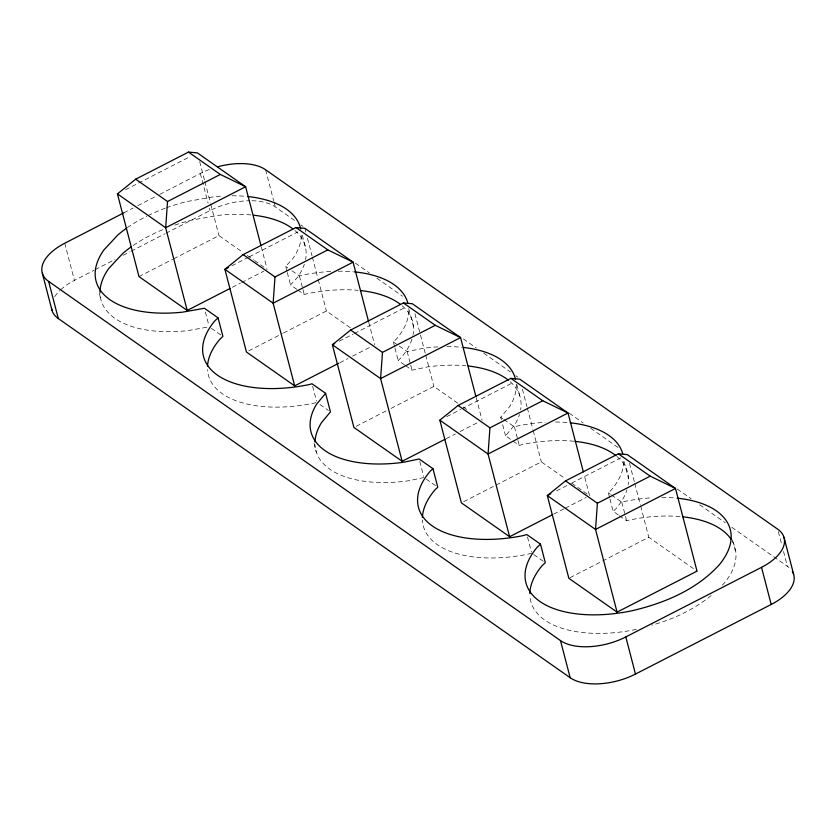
<?xml version="1.0" encoding="UTF-8"?>
<svg xmlns="http://www.w3.org/2000/svg" width="836" height="836" viewBox="0 0 836 836"><rect width="100%" height="100%" fill="white"/><g stroke="black" fill="none" stroke-linecap="round" stroke-linejoin="round"><path stroke-width="0.63" stroke-dasharray="4.18 3.13" d="M501.36 419.745L500.722 417.268L509.699 406.505A105.587 54.068 -14.6 0 0 516.23 384.612M573.904 441.251A105.587 54.068 -14.6 0 0 523.252 444.334L519.24 445.431L505.55 435.817L514.537 425.064A105.587 54.068 -14.6 0 0 519.48 414.447M286.988 271.303L285.693 266.35L292.652 258.857A105.587 54.068 -14.6 0 0 301.294 233.693M296.864 289.35L290.531 284.909L297.491 277.416A105.587 54.068 -14.6 0 0 304.335 264.26M394.623 346.846L393.338 341.903L396.609 338.831A105.587 54.068 -14.6 0 0 408.783 309.822M404.561 364.935L398.166 360.452L401.437 357.39A105.587 54.068 -14.6 0 0 412.88 335.758M711.081 595.64C693.807 609.569 673.147 619.476 651.714 625.15M722.231 585.169L723.882 583.601A105.587 54.068 -14.6 0 0 732.242 541.101M609.611 497.733L608.326 492.791L611.001 490.324A105.587 54.068 -14.6 0 0 623.698 460.082L628.526 478.631M618.337 514.976L613.154 511.339L615.829 508.873A105.587 54.068 -14.6 0 0 626.979 489.771M123.853 212.825L133.123 208.049M137.762 205.666L155.141 196.721M159.78 194.339L200.337 173.46A48.613 24.892 -14.6 0 1 209.334 169.478M60.714 289.705A48.854 25.017 -14.6 0 1 74.425 280.384L94.123 270.237M95.283 269.641L114.981 259.505M123.091 255.325L130.05 251.751M131.21 251.155L164.817 233.85M165.977 233.254L210.014 210.588A48.613 24.892 -14.6 0 1 249.556 200.724M125.546 189.741L190.441 156.457M138.975 276.591L172.582 259.359M173.742 258.763L218.938 235.585L243.046 252.503M231.854 265.754L248.083 257.436M249.243 256.84L297.909 231.885M232.398 287.26L240.507 283.101M241.667 282.505L263.685 271.219M248.762 350.827L282.369 333.595M283.529 333L326.406 311.002L350.514 327.931M339.322 341.182L353.231 334.055M354.391 333.459L405.376 307.303M339.865 362.688L347.975 358.529M352.614 356.146L371.153 346.637M356.23 426.255L386.357 410.8M390.997 408.417L433.874 386.431L457.982 403.36M446.79 416.61L460.699 409.473M461.859 408.888L512.844 382.731M446.173 438.701L455.442 433.947M460.082 431.575L478.62 422.065M463.698 501.673L541.331 461.859L565.449 478.777M556.577 490.847L570.476 483.71M571.636 483.124L621.472 457.564M553.641 514.13L564.07 508.779M565.23 508.183L586.088 497.493M570.006 577.697L648.799 537.287L697.025 571.134M611.429 494.975L621.806 502.248L624.649 501.464A105.587 54.068 -14.6 0 1 651.432 497.807M619.382 515.707L626.645 520.807L629.487 520.013A105.587 54.068 -14.6 0 1 681.455 516.69M292.025 270.801L299.413 275.985L302.35 275.169A105.587 54.068 -14.6 0 1 331.735 271.386M297.919 290.092L304.252 294.533L307.188 293.718A105.587 54.068 -14.6 0 1 357.965 290.311M315.851 402.607L313.887 403.151A105.587 54.068 -14.6 0 1 207.506 369.69M503.878 419.484L514.412 426.872L518.424 425.785A105.587 54.068 -14.6 0 1 545.177 422.316M531.696 553.15L527.683 554.237A105.587 54.068 -14.6 0 1 422.41 519.94M393.338 341.903L407.174 351.611L423.12 348.309A105.587 54.068 -14.6 0 1 439.558 346.794M405.617 365.687L412.012 370.17L427.948 366.858A105.587 54.068 -14.6 0 1 465.83 365.771M423.998 477.555L408.052 480.857A105.587 54.068 -14.6 0 1 314.942 444.553M206.691 327.284L187.536 330.69A105.587 54.068 -14.6 0 1 100.017 293.77M251.897 200.734A48.613 24.892 -14.6 0 1 275.263 206.9L295.578 221.153M300.929 224.905L303.06 226.41M355.446 263.173L369.345 272.933M376.827 278.179L402.492 296.184M463.426 338.956L476.259 347.964M483.741 353.22L510.472 371.978M515.812 375.73L517.954 377.224M569.274 413.245L583.173 422.995M590.655 428.251L618.452 447.762M677.254 489.029L691.153 498.789M699.701 504.787L725.366 522.793M731.782 527.297L787.376 566.317A48.728 24.955 -14.6 0 1 790.229 568.752M285.693 266.35L287.803 267.834M500.722 417.268L502.823 418.742M608.326 492.791L610.395 494.243M247.247 255.45L253.538 259.86M254.583 260.602L267.165 269.432M463.228 407.038L468.463 410.716M571.74 483.198L589.568 495.706L584.019 474.409M211.341 328.308L220.798 334.943M319.969 404.54L328.36 410.434M426.12 479.049L435.66 485.747M533.796 554.613L543.212 561.228M778.347 531.665L781.89 545.281M783.499 551.467L787.376 566.317M732.42 539.795L735.962 553.401M629.55 463.363L634.44 482.153M634.764 483.407L640.313 504.704M640.648 505.958L648.799 537.287M621.806 502.248L626.645 520.807M609.935 498.977L613.154 511.339M522.406 389.189L526.973 406.735M527.307 407.978L532.845 429.286M533.18 430.54L541.331 461.859M516.784 384.424L519.689 395.553M514.412 426.872L517.63 439.245M517.954 440.478L519.24 445.431M502.655 424.688L505.55 435.817M527.516 537.067L531.372 551.906M476.227 397.727L482.1 420.278M414.938 313.761L425.388 353.858M425.712 355.112L433.874 386.431M408.731 308.63L413.569 327.179M407.174 351.611L410.392 363.984M410.716 365.217L412.012 370.17M394.947 348.089L398.166 360.452M419.808 461.482L423.674 476.321M368.76 322.309L374.632 344.86M304.858 228.312L305.84 232.074M307.47 238.344L312.047 255.879M312.371 257.133L317.92 278.43M318.244 279.684L326.406 311.002M302.308 235.188L305.527 247.55M299.413 275.985L302.632 288.347M302.956 289.59L304.252 294.533M265.597 169.76L273.654 200.713M273.978 201.946L275.263 206.9M287.302 272.536L290.531 284.909M312.643 386.263L316.51 401.102M314.064 443.508L316.321 452.161M261.292 246.881L266.841 268.178M199.679 161.661L204.58 180.451M204.904 181.705L210.453 203.012M210.776 204.256L218.938 235.585M200.337 173.46L208.08 203.158M209.366 208.112L210.014 210.588M205.374 311.985L208.916 325.591M99.327 293.52L100.613 298.462M64.748 243.245L74.425 280.384M54.727 296.696A48.854 25.017 -14.6 0 1 59.816 290.562M661.788 497.462A105.587 54.068 -14.6 0 1 676.627 498.131M555.491 422.034A105.587 54.068 -14.6 0 1 567.884 422.588M446.936 346.606A105.587 54.068 -14.6 0 1 462.256 347.337M338.204 271.188A105.587 54.068 -14.6 0 1 353.137 271.763M127.365 227.632A105.587 54.068 -14.6 0 1 146.833 216.158M147.962 215.604A105.587 54.068 -14.6 0 1 165.319 208.195M166.479 207.767A105.587 54.068 -14.6 0 1 186.867 201.56L213.765 196.773A105.587 54.068 -14.6 0 1 223.003 196.021M232.105 195.76A105.587 54.068 -14.6 0 1 246.338 196.397M636.395 629.403A105.587 54.068 -14.6 0 1 529.909 596.026M616.905 456.456A105.587 54.068 -14.6 0 1 628.16 484.734M510.179 381.665A105.587 54.068 -14.6 0 1 520.609 409.828M402.168 305.767A105.587 54.068 -14.6 0 1 413.12 334.505M294.847 230.454A105.587 54.068 -14.6 0 1 305.558 259.62M133.237 245.46A105.587 54.068 -14.6 0 1 164.389 228.98M174.849 225.083A105.587 54.068 -14.6 0 1 191.695 220.119L218.604 215.333A105.587 54.068 -14.6 0 1 251.176 214.946"/><path stroke-width="1.25" d="M260.968 245.627L245.627 186.741L220.338 174.452L167.534 201.528L165.664 227.747L187.201 310.438L230.078 288.451M368.436 321.055L353.095 262.17L327.806 249.88L275.002 276.956L273.132 303.175L294.669 385.866L338.705 363.284M475.893 396.473L460.563 337.587L435.274 325.308L382.47 352.384L380.599 378.603L402.137 461.294L445.013 439.297M583.361 471.901L568.02 413.015L542.742 400.726L489.938 427.813L488.067 454.021L509.605 536.712L552.481 514.725M550.778 493.815L547.308 495.602L595.535 529.449L675.488 488.443L650.199 476.154L597.406 503.23L595.535 529.449L617.072 612.14L697.025 571.134L675.488 488.443L627.261 454.596L618.358 453.802L565.554 480.878L547.308 495.602L568.846 578.293L617.072 612.14M126.33 228.353A105.587 54.068 -14.6 0 0 117.751 235.052L103.821 250.058A105.587 54.068 -14.6 0 0 182.708 312.141L204.412 308.275L218.071 317.868L214.8 320.93A105.587 54.068 -14.6 0 0 309.059 384.602L311.995 383.787L325.622 393.348L316.635 404.112A105.587 54.068 -14.6 0 0 403.224 462.308L419.17 459.006L432.954 468.682L437.782 487.231L435.107 489.697A105.587 54.068 -14.6 0 0 422.41 517.536M432.954 468.682L430.279 471.138A105.587 54.068 -14.6 0 0 522.855 535.677L526.868 534.591L540.474 544.142L537.151 547.267A105.587 54.068 -14.6 0 0 631.556 610.855C663.909 603.352 696.221 589.986 719.054 565.052A105.587 54.068 -14.6 0 0 677.933 498.266M117.437 193.9L135.693 179.186L188.487 152.1L197.4 152.894L245.627 186.741L165.664 227.747L117.437 193.9L138.975 276.591L187.201 310.438M228.385 267.541L224.905 269.328L273.132 303.175L353.095 262.17L304.858 228.312L295.954 227.528L243.161 254.604L224.905 269.328L246.442 352.019L294.669 385.866M334.693 343.565L332.373 344.745L380.599 378.603L460.563 337.587L412.326 303.74L403.422 302.956L350.629 330.032L332.373 344.745L353.91 427.436L402.137 461.294M439.84 420.174L458.086 405.46L510.89 378.374L519.793 379.168L568.02 413.015L488.067 454.021L439.84 420.174L461.378 502.864L509.605 536.712M123.853 212.825L64.748 243.245A48.854 25.017 -14.6 0 0 48.645 281.429L58.321 318.558L570.162 677.714A48.739 24.955 -14.6 0 0 635.475 674.067L771.2 604.459A48.728 24.955 -14.6 0 0 792.34 571.49M48.645 281.429L560.486 640.585A48.739 24.955 -14.6 0 0 625.809 636.938L761.533 567.33A48.728 24.955 -14.6 0 0 777.699 529.188L265.597 169.76A48.613 24.892 -14.6 0 0 217.768 166.761M188.487 152.1L220.338 174.452M295.954 227.528L327.806 249.88M403.422 302.956L435.274 325.308M510.89 378.374L542.742 400.726M618.358 453.802L650.199 476.154M135.693 179.186L167.534 201.528M243.161 254.604L275.002 276.956M350.629 330.032L382.47 352.384M458.086 405.46L489.938 427.813M565.554 480.878L597.406 503.23M784.001 537.381L793.677 574.51M761.533 567.33L771.2 604.459M625.809 636.938L635.475 674.067M540.474 544.142L545.312 562.701L541.989 565.815A105.587 54.068 -14.6 0 0 529.857 593.633M560.486 640.585L570.162 677.714M325.622 393.348L330.45 411.908L321.473 422.661A105.587 54.068 -14.6 0 0 314.953 441.91M218.071 317.868L222.909 336.417L219.638 339.479A105.587 54.068 -14.6 0 0 207.506 366.084M42.333 273.236L51.999 310.365M58.321 318.558A48.854 25.017 -14.6 0 1 51.56 308.233M570.246 422.817A105.587 54.068 -14.6 0 1 622.705 453.708M463.51 347.473A105.587 54.068 -14.6 0 1 515.54 379.471M354.318 271.867A105.587 54.068 -14.6 0 1 407.947 303.531M247.665 196.523A105.587 54.068 -14.6 0 1 300.688 229.001M682.761 516.826A105.587 54.068 -14.6 0 1 730.936 539.032M575.084 441.377A105.587 54.068 -14.6 0 1 615.85 455.589M468.338 366.032A105.587 54.068 -14.6 0 1 508.392 380.171M360.452 290.552A105.587 54.068 -14.6 0 1 400.193 304.179M99.986 292.569A105.587 54.068 -14.6 0 1 108.659 268.607L122.578 253.611A105.587 54.068 -14.6 0 1 131.168 246.913M253.82 215.228A105.587 54.068 -14.6 0 1 292.861 228.855"/></g></svg>
